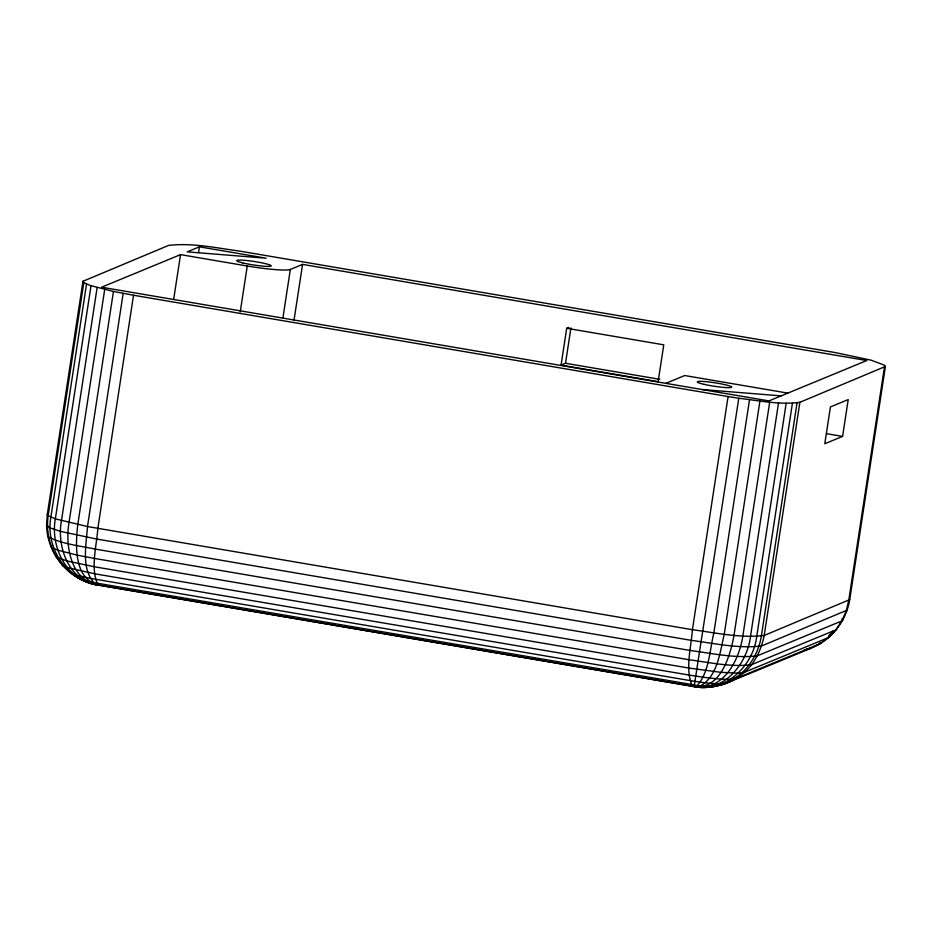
<?xml version="1.0" encoding="UTF-8"?>
<svg xmlns="http://www.w3.org/2000/svg" width="932" height="932" viewBox="0 0 932 932"><rect width="100%" height="100%" fill="white"/><g stroke="black" fill="none" stroke-linecap="round" stroke-linejoin="round"><path stroke-width="1.4" d="M46.6 525.229L47.299 514.441L82.971 281.278L168.494 245.442C192.411 242.553 216.597 248.075 240.281 251.197L834.839 352.494L871.234 360.206L884.538 365.228L885.4 366.462L849.728 599.614C846.291 621.388 830.796 640.575 810.246 648.544L725.737 683.424C715.1 687.245 703.485 688.62 692.359 686.336L97.79 585.04C69.411 580.589 47.043 553.818 46.6 525.229L50.118 527.92L60.545 531.391L96.392 538.987L690.95 640.296C714.273 643.36 738.097 648.8 761.654 645.946L847.153 610.134M82.971 281.278L83.833 282.512L48.161 515.676C46.157 529.912 49.012 544.638 56.351 557.021L66.533 560.866L94.423 566.773L688.981 668.069L720.844 672.333L738.261 673.195L743.981 672.473L828.478 637.593L836.761 629.042M83.833 282.512L86.548 284.004L50.876 517.167C45.109 548.202 67.477 582.022 99.584 585.18L692.709 686.232M86.548 284.004L91.021 285.693L55.349 518.856C50.258 545.896 66.09 581.312 96.346 583.048L690.903 684.344C705.932 687.804 722.044 687.641 735.336 678.764L819.845 643.884L829.259 636.859M97.138 287.534L61.454 520.685C56.433 547.119 69.271 582.547 99.584 585.18L97.79 585.04C90.253 567.506 96.555 546.816 97.848 528.409L133.532 295.246L113.448 291.436L91.021 285.693M104.687 289.468L69.003 522.619C64.995 546.001 70.948 581.941 99.584 585.18L89.018 582.617L79.057 578.271L71.135 573.017M113.448 291.436L77.775 524.6C75.364 544.894 73.698 580.205 99.584 585.18L89.018 582.617L99.584 585.18L95.996 584.713C80.455 570.512 86.257 545.278 87.492 526.545L123.164 293.382M173.725 299.067L180.528 254.634L247.26 266.004A37.431 3.786 8.7 0 0 290.341 269.453L302.562 264.397L866.795 360.533L768.947 400.911L101.576 287.207L180.528 254.634M198.551 252.56L199.425 246.829L266.168 258.199L187.192 251.873L199.425 246.829M240.246 311.87L247.26 266.004M282.874 318.185L290.341 269.453M294.011 320.293L302.562 264.397M566.703 328.285L663.77 344.828L658.132 381.642L561.064 365.099L566.703 328.285L568.916 327.365M561.064 365.099L565.514 363.27L570.932 327.866M133.532 295.246L728.09 396.543L692.418 629.706C691.113 648.113 684.822 668.803 692.359 686.336L700.817 687.012M885.4 366.462L799.877 402.298C779.583 405.094 758.974 400.55 738.796 398.279L694.142 686.476L700.514 687.082M749.514 399.805L713.83 632.968C709.497 650.886 709.345 672.997 696.076 686.907L694.142 686.476C725.061 693.303 753.289 665.984 756.737 636.405L792.421 403.241M759.918 401.098L724.234 634.261C719.842 652.598 717.442 678.729 697.882 687.129L694.142 686.476C723.989 693.093 747.394 663.374 750.516 636.358L786.189 403.207M769.692 402.123L734.008 635.274C730.327 655.697 720.587 689.797 694.142 686.476L699.722 687.234M778.546 402.822L742.862 635.985C739.391 658.167 726.494 685.661 701.12 687.432M797.035 402.939L761.351 636.09C757.972 657.246 743.235 678.263 722.009 683.89C711.209 683.867 700.48 682.247 689.843 680.546L90.101 578.318L77.088 575.394L70.436 572.889L62.129 564.792L55.687 556.066L56.456 555.344M799.877 402.298L764.205 635.449C760.698 653.332 749.491 675.059 730.548 679.37C716.661 679.335 702.879 677.249 689.191 675.071L94.633 573.774L67.314 567.623L62.689 565.584L62.129 564.792L62.782 564.175M842.586 436.409L848.213 399.595L830.424 406.935L824.785 443.748L842.586 436.409L826.882 433.73M884.386 367.418L848.714 600.569L846.163 611.066L841.841 620.933L835.888 629.869L751.378 664.749C730.665 667.254 709.718 662.466 689.214 659.774L94.645 558.466L77.263 555.169L57.842 550.195L51.609 547.445L50.864 546.373L51.738 545.546M828.595 635.915L833.231 630.952M48.301 513.485L47.299 514.441L48.161 515.676L55.349 518.856L87.492 526.545L692.418 629.706C716.102 632.816 740.288 638.338 764.205 635.449L849.728 599.614M665.809 383.343L684.705 375.538L787.843 393.118M704.324 687.443L707.505 686.232M722.172 683.54L715.461 686.313L704.825 687.338M805.539 649.581L810.747 648.066L820.498 643.266L819.939 642.474M803.827 650.35L810.246 648.544L810.316 647.449M702.204 389.541L781.179 395.867M728.09 396.543L738.796 398.279M565.514 363.27L659.728 379.312M99.584 585.18L89.169 582.826L79.348 578.69L77.181 576.407M81.841 579.063L85.523 580.753M841.98 618.871L842.796 620.036L841.841 620.933L757.332 655.813C734.859 658.528 712.13 653.344 689.878 650.419L95.309 549.111C79.651 545.861 63.166 544.148 48.615 537.147L47.8 535.982M242.739 262.906A17.475 1.771 8.7 0 0 270.921 266.144A17.475 1.771 8.7 0 0 248.133 260.68A17.475 1.771 8.7 0 0 242.739 262.906M704.103 384.357A17.475 1.771 8.7 0 0 731.585 387.304A17.475 1.771 8.7 0 0 707.633 381.829A17.475 1.771 8.7 0 0 704.103 384.357"/></g></svg>
